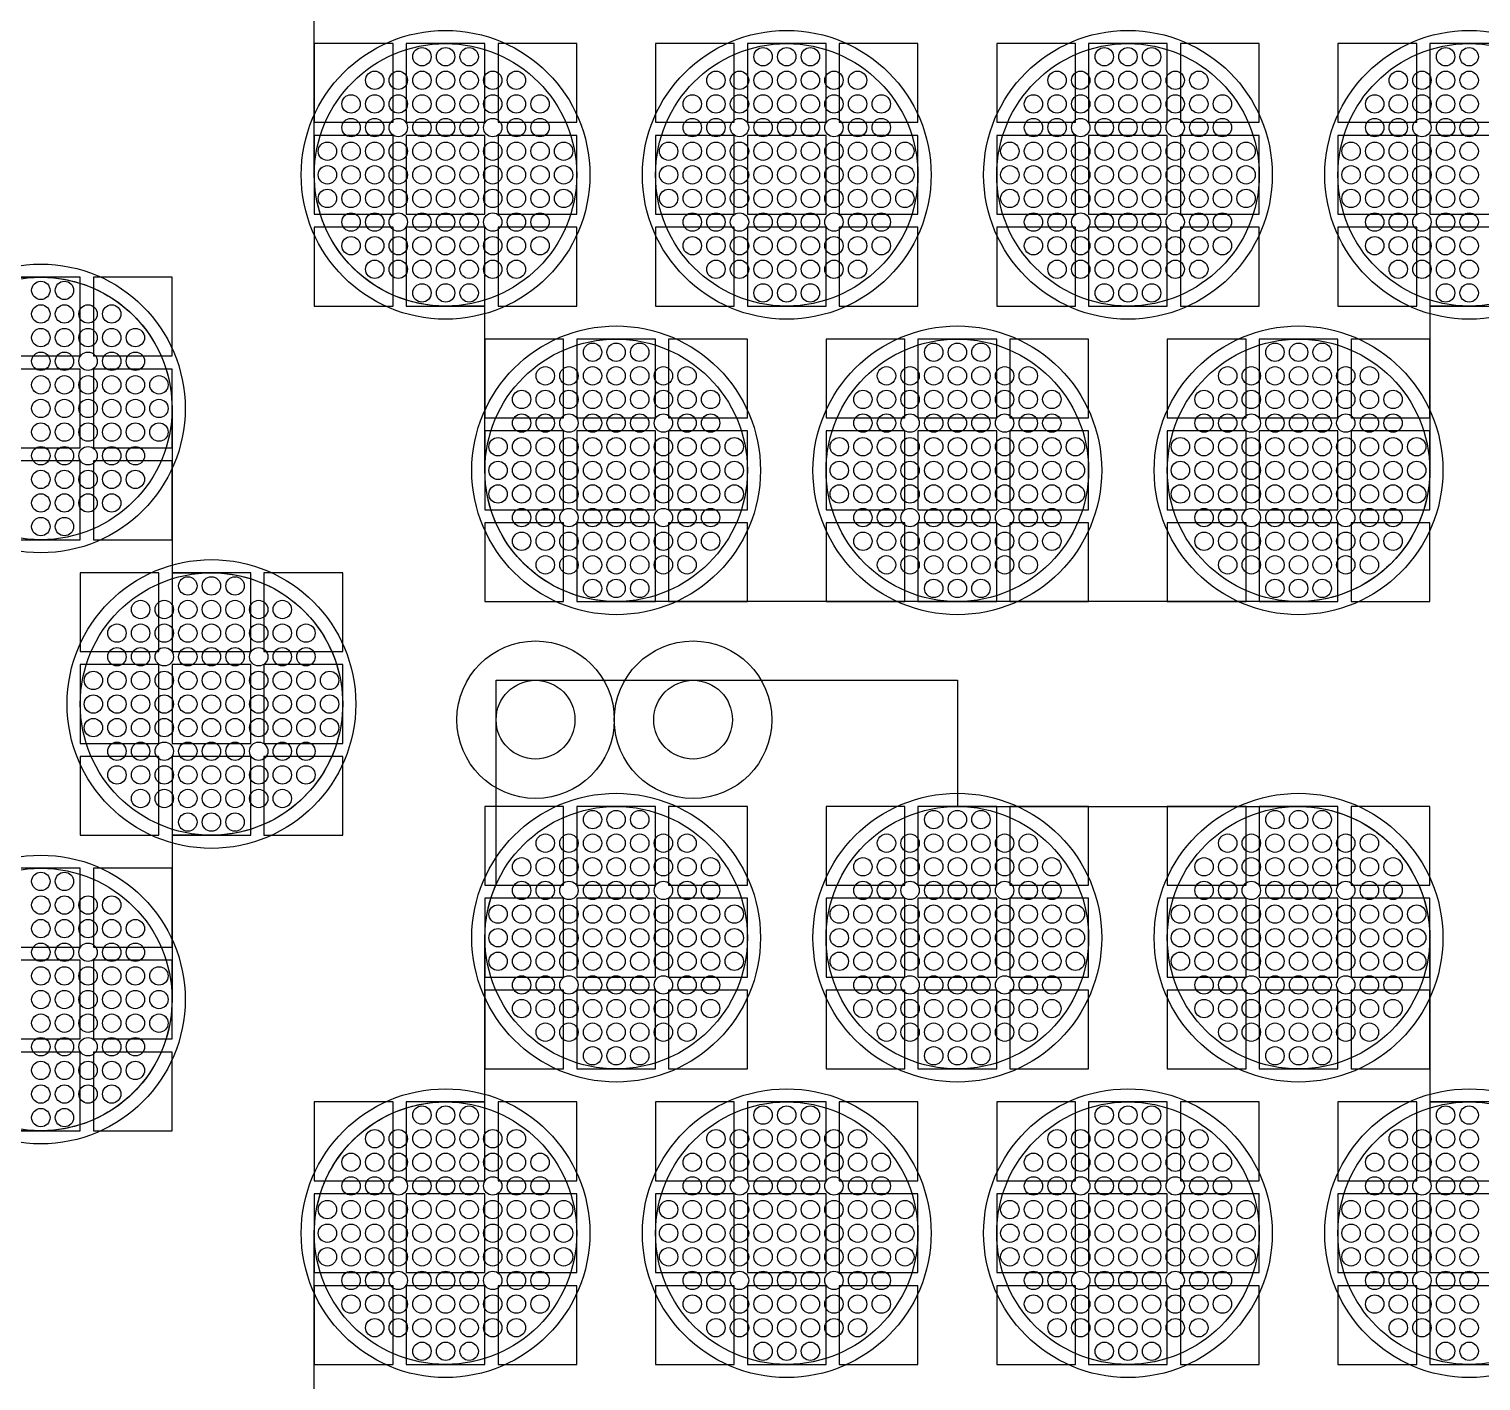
# Model space of a CAD drawing. Extents: x -49 to 54, y -38 to 38.
# Drawn here: x 20.95 to 26.48, y 14.7 to 19.85 of the extents above; entities that cross this region are included whole.
import ezdxf

# ---------------------------------------------------------------- set-up
doc = ezdxf.new("R2010")
doc.units = 0
for name, color, linetype in [('ADHESIVE_VIA_OPENINGS', 30, 'CONTINUOUS'), ('BACK_LAYER', 5, 'CONTINUOUS'), ('COND_LAYER_LOWER_ELECTRODE', 6, 'CONTINUOUS'), ('CONDUCTIVE_LAYER_BACK_LAYER', 2, 'CONTINUOUS'), ('EMITTER', 3, 'CONTINUOUS'), ('LOWER_ELECTRODE', 1, 'CONTINUOUS'), ('SUBSTRATE_VIA', 4, 'CONTINUOUS')]:
    doc.layers.add(name, color=color, linetype=linetype)

msp = doc.modelspace()

# ---------------------------------------------------------------- linework, layer by layer
at = {"layer": 'ADHESIVE_VIA_OPENINGS'}
for centre in [(22.8814, 17.2204), (23.4814, 17.2204)]:
    msp.add_circle(centre, 0.3, dxfattribs=at)
at = {"layer": 'BACK_LAYER'}
for points in [[(22.0384, 19.4962), (22.3384, 19.4962), (22.3384, 19.7962), (22.0384, 19.7962)], [(22.3884, 19.4962), (22.6884, 19.4962), (22.6884, 19.7962), (22.3884, 19.7962)], [(22.7384, 19.4962), (23.0384, 19.4962), (23.0384, 19.7962), (22.7384, 19.7962)], [(23.3384, 19.4962), (23.6384, 19.4962), (23.6384, 19.7962), (23.3384, 19.7962)], [(23.6884, 19.4962), (23.9884, 19.4962), (23.9884, 19.7962), (23.6884, 19.7962)], [(24.0384, 19.4962), (24.3384, 19.4962), (24.3384, 19.7962), (24.0384, 19.7962)], [(24.6384, 19.4962), (24.9384, 19.4962), (24.9384, 19.7962), (24.6384, 19.7962)], [(24.9884, 19.4962), (25.2884, 19.4962), (25.2884, 19.7962), (24.9884, 19.7962)], [(25.3384, 19.4962), (25.6384, 19.4962), (25.6384, 19.7962), (25.3384, 19.7962)], [(25.9384, 19.4962), (26.2384, 19.4962), (26.2384, 19.7962), (25.9384, 19.7962)], [(26.2884, 19.4962), (26.5884, 19.4962), (26.5884, 19.7962), (26.2884, 19.7962)], [(22.0384, 19.1462), (22.3384, 19.1462), (22.3384, 19.4462), (22.0384, 19.4462)], [(22.3884, 19.1462), (22.6884, 19.1462), (22.6884, 19.4462), (22.3884, 19.4462)], [(22.7384, 19.1462), (23.0384, 19.1462), (23.0384, 19.4462), (22.7384, 19.4462)], [(23.3384, 19.1462), (23.6384, 19.1462), (23.6384, 19.4462), (23.3384, 19.4462)], [(23.6884, 19.1462), (23.9884, 19.1462), (23.9884, 19.4462), (23.6884, 19.4462)], [(24.0384, 19.1462), (24.3384, 19.1462), (24.3384, 19.4462), (24.0384, 19.4462)], [(24.6384, 19.1462), (24.9384, 19.1462), (24.9384, 19.4462), (24.6384, 19.4462)], [(24.9884, 19.1462), (25.2884, 19.1462), (25.2884, 19.4462), (24.9884, 19.4462)], [(25.3384, 19.1462), (25.6384, 19.1462), (25.6384, 19.4462), (25.3384, 19.4462)], [(25.9384, 19.1462), (26.2384, 19.1462), (26.2384, 19.4462), (25.9384, 19.4462)], [(26.2884, 19.1462), (26.5884, 19.1462), (26.5884, 19.4462), (26.2884, 19.4462)], [(22.0384, 18.7962), (22.3384, 18.7962), (22.3384, 19.0962), (22.0384, 19.0962)], [(22.3884, 18.7962), (22.6884, 18.7962), (22.6884, 19.0962), (22.3884, 19.0962)], [(22.7384, 18.7962), (23.0384, 18.7962), (23.0384, 19.0962), (22.7384, 19.0962)], [(23.3384, 18.7962), (23.6384, 18.7962), (23.6384, 19.0962), (23.3384, 19.0962)], [(23.6884, 18.7962), (23.9884, 18.7962), (23.9884, 19.0962), (23.6884, 19.0962)], [(24.0384, 18.7962), (24.3384, 18.7962), (24.3384, 19.0962), (24.0384, 19.0962)], [(24.6384, 18.7962), (24.9384, 18.7962), (24.9384, 19.0962), (24.6384, 19.0962)], [(24.9884, 18.7962), (25.2884, 18.7962), (25.2884, 19.0962), (24.9884, 19.0962)], [(25.3384, 18.7962), (25.6384, 18.7962), (25.6384, 19.0962), (25.3384, 19.0962)], [(25.9384, 18.7962), (26.2384, 18.7962), (26.2384, 19.0962), (25.9384, 19.0962)], [(26.2884, 18.7962), (26.5884, 18.7962), (26.5884, 19.0962), (26.2884, 19.0962)], [(20.8465, 18.6061), (21.1465, 18.6061), (21.1465, 18.9061), (20.8465, 18.9061)], [(21.1965, 18.6061), (21.4965, 18.6061), (21.4965, 18.9061), (21.1965, 18.9061)], [(22.6884, 18.3704), (22.9884, 18.3704), (22.9884, 18.6704), (22.6884, 18.6704)], [(23.0384, 18.3704), (23.3384, 18.3704), (23.3384, 18.6704), (23.0384, 18.6704)], [(23.3884, 18.3704), (23.6884, 18.3704), (23.6884, 18.6704), (23.3884, 18.6704)], [(23.9884, 18.3704), (24.2884, 18.3704), (24.2884, 18.6704), (23.9884, 18.6704)], [(24.3384, 18.3704), (24.6384, 18.3704), (24.6384, 18.6704), (24.3384, 18.6704)], [(24.6884, 18.3704), (24.9884, 18.3704), (24.9884, 18.6704), (24.6884, 18.6704)], [(25.2884, 18.3704), (25.5884, 18.3704), (25.5884, 18.6704), (25.2884, 18.6704)], [(25.6384, 18.3704), (25.9384, 18.3704), (25.9384, 18.6704), (25.6384, 18.6704)], [(25.9884, 18.3704), (26.2884, 18.3704), (26.2884, 18.6704), (25.9884, 18.6704)], [(20.8465, 18.2561), (21.1465, 18.2561), (21.1465, 18.5561), (20.8465, 18.5561)], [(21.1965, 18.2561), (21.4965, 18.2561), (21.4965, 18.5561), (21.1965, 18.5561)], [(22.6884, 18.0204), (22.9884, 18.0204), (22.9884, 18.3204), (22.6884, 18.3204)], [(23.0384, 18.0204), (23.3384, 18.0204), (23.3384, 18.3204), (23.0384, 18.3204)], [(23.3884, 18.0204), (23.6884, 18.0204), (23.6884, 18.3204), (23.3884, 18.3204)], [(23.9884, 18.0204), (24.2884, 18.0204), (24.2884, 18.3204), (23.9884, 18.3204)], [(24.3384, 18.0204), (24.6384, 18.0204), (24.6384, 18.3204), (24.3384, 18.3204)], [(24.6884, 18.0204), (24.9884, 18.0204), (24.9884, 18.3204), (24.6884, 18.3204)], [(25.2884, 18.0204), (25.5884, 18.0204), (25.5884, 18.3204), (25.2884, 18.3204)], [(25.6384, 18.0204), (25.9384, 18.0204), (25.9384, 18.3204), (25.6384, 18.3204)], [(25.9884, 18.0204), (26.2884, 18.0204), (26.2884, 18.3204), (25.9884, 18.3204)], [(20.8465, 17.9061), (21.1465, 17.9061), (21.1465, 18.2061), (20.8465, 18.2061)], [(21.1965, 17.9061), (21.4965, 17.9061), (21.4965, 18.2061), (21.1965, 18.2061)], [(22.6884, 17.6704), (22.9884, 17.6704), (22.9884, 17.9704), (22.6884, 17.9704)], [(23.0384, 17.6704), (23.3384, 17.6704), (23.3384, 17.9704), (23.0384, 17.9704)], [(23.3884, 17.6704), (23.6884, 17.6704), (23.6884, 17.9704), (23.3884, 17.9704)], [(23.9884, 17.6704), (24.2884, 17.6704), (24.2884, 17.9704), (23.9884, 17.9704)], [(24.3384, 17.6704), (24.6384, 17.6704), (24.6384, 17.9704), (24.3384, 17.9704)], [(24.6884, 17.6704), (24.9884, 17.6704), (24.9884, 17.9704), (24.6884, 17.9704)], [(25.2884, 17.6704), (25.5884, 17.6704), (25.5884, 17.9704), (25.2884, 17.9704)], [(25.6384, 17.6704), (25.9384, 17.6704), (25.9384, 17.9704), (25.6384, 17.9704)], [(25.9884, 17.6704), (26.2884, 17.6704), (26.2884, 17.9704), (25.9884, 17.9704)], [(21.1465, 17.4802), (21.4465, 17.4802), (21.4465, 17.7802), (21.1465, 17.7802)], [(21.4965, 17.4802), (21.7965, 17.4802), (21.7965, 17.7802), (21.4965, 17.7802)], [(21.8465, 17.4802), (22.1465, 17.4802), (22.1465, 17.7802), (21.8465, 17.7802)], [(21.1465, 17.1302), (21.4465, 17.1302), (21.4465, 17.4302), (21.1465, 17.4302)], [(21.4965, 17.1302), (21.7965, 17.1302), (21.7965, 17.4302), (21.4965, 17.4302)], [(21.8465, 17.1302), (22.1465, 17.1302), (22.1465, 17.4302), (21.8465, 17.4302)], [(21.1465, 16.7802), (21.4465, 16.7802), (21.4465, 17.0802), (21.1465, 17.0802)], [(21.4965, 16.7802), (21.7965, 16.7802), (21.7965, 17.0802), (21.4965, 17.0802)], [(21.8465, 16.7802), (22.1465, 16.7802), (22.1465, 17.0802), (21.8465, 17.0802)], [(22.6884, 16.59), (22.9884, 16.59), (22.9884, 16.89), (22.6884, 16.89)], [(23.0384, 16.59), (23.3384, 16.59), (23.3384, 16.89), (23.0384, 16.89)], [(23.3884, 16.59), (23.6884, 16.59), (23.6884, 16.89), (23.3884, 16.89)], [(23.9884, 16.59), (24.2884, 16.59), (24.2884, 16.89), (23.9884, 16.89)], [(24.3384, 16.59), (24.6384, 16.59), (24.6384, 16.89), (24.3384, 16.89)], [(24.6884, 16.59), (24.9884, 16.59), (24.9884, 16.89), (24.6884, 16.89)], [(25.2884, 16.59), (25.5884, 16.59), (25.5884, 16.89), (25.2884, 16.89)], [(25.6384, 16.59), (25.9384, 16.59), (25.9384, 16.89), (25.6384, 16.89)], [(25.9884, 16.59), (26.2884, 16.59), (26.2884, 16.89), (25.9884, 16.89)], [(20.8465, 16.3544), (21.1465, 16.3544), (21.1465, 16.6544), (20.8465, 16.6544)], [(21.1965, 16.3544), (21.4965, 16.3544), (21.4965, 16.6544), (21.1965, 16.6544)], [(22.6884, 16.24), (22.9884, 16.24), (22.9884, 16.54), (22.6884, 16.54)], [(23.0384, 16.24), (23.3384, 16.24), (23.3384, 16.54), (23.0384, 16.54)], [(23.3884, 16.24), (23.6884, 16.24), (23.6884, 16.54), (23.3884, 16.54)], [(23.9884, 16.24), (24.2884, 16.24), (24.2884, 16.54), (23.9884, 16.54)], [(24.3384, 16.24), (24.6384, 16.24), (24.6384, 16.54), (24.3384, 16.54)], [(24.6884, 16.24), (24.9884, 16.24), (24.9884, 16.54), (24.6884, 16.54)], [(25.2884, 16.24), (25.5884, 16.24), (25.5884, 16.54), (25.2884, 16.54)], [(25.6384, 16.24), (25.9384, 16.24), (25.9384, 16.54), (25.6384, 16.54)], [(25.9884, 16.24), (26.2884, 16.24), (26.2884, 16.54), (25.9884, 16.54)], [(20.8465, 16.0044), (21.1465, 16.0044), (21.1465, 16.3044), (20.8465, 16.3044)], [(21.1965, 16.0044), (21.4965, 16.0044), (21.4965, 16.3044), (21.1965, 16.3044)], [(22.6884, 15.89), (22.9884, 15.89), (22.9884, 16.19), (22.6884, 16.19)], [(23.0384, 15.89), (23.3384, 15.89), (23.3384, 16.19), (23.0384, 16.19)], [(23.3884, 15.89), (23.6884, 15.89), (23.6884, 16.19), (23.3884, 16.19)], [(23.9884, 15.89), (24.2884, 15.89), (24.2884, 16.19), (23.9884, 16.19)], [(24.3384, 15.89), (24.6384, 15.89), (24.6384, 16.19), (24.3384, 16.19)], [(24.6884, 15.89), (24.9884, 15.89), (24.9884, 16.19), (24.6884, 16.19)], [(25.2884, 15.89), (25.5884, 15.89), (25.5884, 16.19), (25.2884, 16.19)], [(25.6384, 15.89), (25.9384, 15.89), (25.9384, 16.19), (25.6384, 16.19)], [(25.9884, 15.89), (26.2884, 15.89), (26.2884, 16.19), (25.9884, 16.19)], [(20.8465, 15.6544), (21.1465, 15.6544), (21.1465, 15.9544), (20.8465, 15.9544)], [(21.1965, 15.6544), (21.4965, 15.6544), (21.4965, 15.9544), (21.1965, 15.9544)], [(22.0384, 15.4642), (22.3384, 15.4642), (22.3384, 15.7642), (22.0384, 15.7642)], [(22.3884, 15.4642), (22.6884, 15.4642), (22.6884, 15.7642), (22.3884, 15.7642)], [(22.7384, 15.4642), (23.0384, 15.4642), (23.0384, 15.7642), (22.7384, 15.7642)], [(23.3384, 15.4642), (23.6384, 15.4642), (23.6384, 15.7642), (23.3384, 15.7642)], [(23.6884, 15.4642), (23.9884, 15.4642), (23.9884, 15.7642), (23.6884, 15.7642)], [(24.0384, 15.4642), (24.3384, 15.4642), (24.3384, 15.7642), (24.0384, 15.7642)], [(24.6384, 15.4642), (24.9384, 15.4642), (24.9384, 15.7642), (24.6384, 15.7642)], [(24.9884, 15.4642), (25.2884, 15.4642), (25.2884, 15.7642), (24.9884, 15.7642)], [(25.3384, 15.4642), (25.6384, 15.4642), (25.6384, 15.7642), (25.3384, 15.7642)], [(25.9384, 15.4642), (26.2384, 15.4642), (26.2384, 15.7642), (25.9384, 15.7642)], [(26.2884, 15.4642), (26.5884, 15.4642), (26.5884, 15.7642), (26.2884, 15.7642)], [(22.0384, 15.1142), (22.3384, 15.1142), (22.3384, 15.4142), (22.0384, 15.4142)], [(22.3884, 15.1142), (22.6884, 15.1142), (22.6884, 15.4142), (22.3884, 15.4142)], [(22.7384, 15.1142), (23.0384, 15.1142), (23.0384, 15.4142), (22.7384, 15.4142)], [(23.3384, 15.1142), (23.6384, 15.1142), (23.6384, 15.4142), (23.3384, 15.4142)], [(23.6884, 15.1142), (23.9884, 15.1142), (23.9884, 15.4142), (23.6884, 15.4142)], [(24.0384, 15.1142), (24.3384, 15.1142), (24.3384, 15.4142), (24.0384, 15.4142)], [(24.6384, 15.1142), (24.9384, 15.1142), (24.9384, 15.4142), (24.6384, 15.4142)], [(24.9884, 15.1142), (25.2884, 15.1142), (25.2884, 15.4142), (24.9884, 15.4142)], [(25.3384, 15.1142), (25.6384, 15.1142), (25.6384, 15.4142), (25.3384, 15.4142)], [(25.9384, 15.1142), (26.2384, 15.1142), (26.2384, 15.4142), (25.9384, 15.4142)], [(26.2884, 15.1142), (26.5884, 15.1142), (26.5884, 15.4142), (26.2884, 15.4142)], [(22.0384, 14.7642), (22.3384, 14.7642), (22.3384, 15.0642), (22.0384, 15.0642)], [(22.3884, 14.7642), (22.6884, 14.7642), (22.6884, 15.0642), (22.3884, 15.0642)], [(22.7384, 14.7642), (23.0384, 14.7642), (23.0384, 15.0642), (22.7384, 15.0642)], [(23.3384, 14.7642), (23.6384, 14.7642), (23.6384, 15.0642), (23.3384, 15.0642)], [(23.6884, 14.7642), (23.9884, 14.7642), (23.9884, 15.0642), (23.6884, 15.0642)], [(24.0384, 14.7642), (24.3384, 14.7642), (24.3384, 15.0642), (24.0384, 15.0642)], [(24.6384, 14.7642), (24.9384, 14.7642), (24.9384, 15.0642), (24.6384, 15.0642)], [(24.9884, 14.7642), (25.2884, 14.7642), (25.2884, 15.0642), (24.9884, 15.0642)], [(25.3384, 14.7642), (25.6384, 14.7642), (25.6384, 15.0642), (25.3384, 15.0642)], [(25.9384, 14.7642), (26.2384, 14.7642), (26.2384, 15.0642), (25.9384, 15.0642)], [(26.2884, 14.7642), (26.5884, 14.7642), (26.5884, 15.0642), (26.2884, 15.0642)]]:
    msp.add_lwpolyline(points, close=True, dxfattribs=at)
at = {"layer": 'COND_LAYER_LOWER_ELECTRODE'}
for centre in [(22.5384, 19.2962), (23.8384, 19.2962), (25.1384, 19.2962), (26.4384, 19.2962), (20.9965, 18.4061), (23.1884, 18.1704), (24.4884, 18.1704), (25.7884, 18.1704), (21.6465, 17.2802), (23.1884, 16.39), (24.4884, 16.39), (25.7884, 16.39), (20.9965, 16.1544), (22.5384, 15.2642), (23.8384, 15.2642), (25.1384, 15.2642), (26.4384, 15.2642)]:
    msp.add_circle(centre, 0.55, dxfattribs=at)
at = {"layer": 'CONDUCTIVE_LAYER_BACK_LAYER'}
for points in [[(26.488, 18.7987), (26.4682, 18.7971), (26.4483, 18.7963), (26.2884, 18.7963), (26.2884, 18.1704), (26.288, 18.1505), (26.2868, 18.1307), (26.2848, 18.1109), (26.2821, 18.0912), (26.2785, 18.0717), (26.2742, 18.0522), (26.2691, 18.033), (26.2633, 18.014), (26.2567, 17.9953), (26.2493, 17.9768), (26.2413, 17.9586), (26.2325, 17.9408), (26.223, 17.9233), (26.2129, 17.9062), (26.202, 17.8895), (26.1905, 17.8733), (26.1784, 17.8576), (26.1656, 17.8423), (26.1523, 17.8276), (26.1384, 17.8134), (26.1239, 17.7997), (26.1089, 17.7867), (26.0934, 17.7742), (26.0774, 17.7624), (26.061, 17.7513), (26.0441, 17.7408), (26.0268, 17.7309), (26.0091, 17.7218), (25.9911, 17.7134), (25.9728, 17.7057), (25.9542, 17.6987), (25.9353, 17.6925), (25.9162, 17.687), (25.8969, 17.6823), (25.8774, 17.6784), (25.8577, 17.6752), (25.838, 17.6729), (25.8182, 17.6713), (25.7983, 17.6705), (23.1784, 17.6705), (23.1586, 17.6713), (23.1387, 17.6729), (23.119, 17.6752), (23.0994, 17.6784), (23.0799, 17.6823), (23.0606, 17.687), (23.0414, 17.6925), (23.0226, 17.6987), (23.0039, 17.7057), (22.9856, 17.7134), (22.9676, 17.7218), (22.9499, 17.7309), (22.9326, 17.7408), (22.9158, 17.7513), (22.8993, 17.7624), (22.8833, 17.7742), (22.8678, 17.7867), (22.8528, 17.7997), (22.8383, 17.8134), (22.8244, 17.8276), (22.8111, 17.8423), (22.7983, 17.8576), (22.7862, 17.8733), (22.7747, 17.8895), (22.7639, 17.9062), (22.7537, 17.9233), (22.7442, 17.9408), (22.7354, 17.9586), (22.7274, 17.9768), (22.72, 17.9953), (22.7135, 18.014), (22.7076, 18.033), (22.7025, 18.0522), (22.6982, 18.0717), (22.6947, 18.0912), (22.6919, 18.1109), (22.6899, 18.1307), (22.6888, 18.1505), (22.6884, 18.1704), (22.6884, 18.7963), (22.5284, 18.7963), (22.5086, 18.7971), (22.4887, 18.7987), (22.469, 18.8011), (22.4494, 18.8042), (22.4299, 18.8082), (22.4106, 18.8129), (22.3914, 18.8183), (22.3726, 18.8245), (22.3539, 18.8315), (22.3356, 18.8392), (22.3176, 18.8476), (22.2999, 18.8568), (22.2826, 18.8666), (22.2658, 18.8771), (22.2493, 18.8883), (22.2333, 18.9001), (22.2178, 18.9125), (22.2028, 18.9256), (22.1883, 18.9392), (22.1744, 18.9534), (22.1611, 18.9681), (22.1483, 18.9834), (22.1362, 18.9991), (22.1247, 19.0154), (22.1139, 19.032), (22.1037, 19.0491), (22.0942, 19.0666), (22.0854, 19.0844), (22.0774, 19.1026), (22.07, 19.1211), (22.0635, 19.1398), (22.0576, 19.1589), (22.0525, 19.1781), (22.0482, 19.1975), (22.0447, 19.217), (22.0419, 19.2367), (22.0399, 19.2565), (22.0388, 19.2764), (22.0384, 19.2962), (22.0384, 19.9222)], [(20.8465, 18.906), (21.0064, 18.906), (21.0263, 18.9052), (21.0461, 18.9036), (21.0659, 18.9012), (21.0855, 18.8981), (21.105, 18.8941), (21.1243, 18.8894), (21.1434, 18.884), (21.1623, 18.8778), (21.1809, 18.8708), (21.1993, 18.8631), (21.2173, 18.8547), (21.2349, 18.8455), (21.2522, 18.8357), (21.2691, 18.8252), (21.2856, 18.814), (21.3015, 18.8022), (21.3171, 18.7898), (21.3321, 18.7767), (21.3465, 18.7631), (21.3604, 18.7489), (21.3738, 18.7342), (21.3865, 18.7189), (21.3987, 18.7032), (21.4102, 18.6869), (21.421, 18.6703), (21.4312, 18.6532), (21.4406, 18.6357), (21.4494, 18.6179), (21.4575, 18.5997), (21.4648, 18.5812), (21.4714, 18.5625), (21.4773, 18.5434), (21.4823, 18.5242), (21.4867, 18.5048), (21.4902, 18.4853), (21.493, 18.4656), (21.4949, 18.4458), (21.4961, 18.4259), (21.4965, 18.4061), (21.4965, 17.7801), (21.6564, 17.7801), (21.6763, 17.7793), (21.6961, 17.7778), (21.7159, 17.7754), (21.7355, 17.7722), (21.755, 17.7683), (21.7743, 17.7636), (21.7934, 17.7581), (21.8123, 17.7519), (21.8309, 17.745), (21.8493, 17.7373), (21.8673, 17.7288), (21.8849, 17.7197), (21.9022, 17.7099), (21.9191, 17.6994), (21.9356, 17.6882), (21.9515, 17.6764), (21.9671, 17.664), (21.9821, 17.6509), (21.9965, 17.6373), (22.0104, 17.6231), (22.0238, 17.6083), (22.0365, 17.5931), (22.0487, 17.5773), (22.0602, 17.5611), (22.071, 17.5444), (22.0812, 17.5273), (22.0906, 17.5099), (22.0994, 17.492), (22.1075, 17.4739), (22.1148, 17.4554), (22.1214, 17.4366), (22.1273, 17.4176), (22.1323, 17.3984), (22.1367, 17.379), (22.1402, 17.3594), (22.143, 17.3397), (22.1449, 17.3199), (22.1461, 17.3001), (22.1465, 17.2802), (22.1461, 17.2603), (22.1449, 17.2405), (22.143, 17.2207), (22.1402, 17.201), (22.1367, 17.1815), (22.1323, 17.162), (22.1273, 17.1428), (22.1214, 17.1238), (22.1148, 17.1051), (22.1075, 17.0866), (22.0994, 17.0684), (22.0906, 17.0506), (22.0812, 17.0331), (22.071, 17.016), (22.0602, 16.9993), (22.0487, 16.9831), (22.0365, 16.9674), (22.0238, 16.9521), (22.0104, 16.9374), (21.9965, 16.9232), (21.9821, 16.9095), (21.9671, 16.8965), (21.9515, 16.884), (21.9356, 16.8722), (21.9191, 16.8611), (21.9022, 16.8506), (21.8849, 16.8407), (21.8673, 16.8316), (21.8493, 16.8232), (21.8309, 16.8155), (21.8123, 16.8085), (21.7934, 16.8023), (21.7743, 16.7968), (21.755, 16.7921), (21.7355, 16.7882), (21.7159, 16.7851), (21.6961, 16.7827), (21.6763, 16.7811), (21.6564, 16.7803), (21.4965, 16.7803), (21.4965, 16.1544), (21.4961, 16.1345), (21.4949, 16.1147), (21.493, 16.0949), (21.4902, 16.0752), (21.4867, 16.0556), (21.4823, 16.0362), (21.4773, 16.017), (21.4714, 15.998), (21.4648, 15.9792), (21.4575, 15.9608), (21.4494, 15.9426), (21.4406, 15.9247), (21.4312, 15.9073), (21.421, 15.8902), (21.4102, 15.8735), (21.3987, 15.8573), (21.3865, 15.8415), (21.3738, 15.8263), (21.3604, 15.8115), (21.3465, 15.7973), (21.3321, 15.7837), (21.3171, 15.7707), (21.3015, 15.7582), (21.2856, 15.7464), (21.2691, 15.7352), (21.2522, 15.7247), (21.2349, 15.7149), (21.2173, 15.7058), (21.1993, 15.6973), (21.1809, 15.6896), (21.1623, 15.6827), (21.1434, 15.6765), (21.1243, 15.671), (21.105, 15.6663), (21.0855, 15.6624), (21.0659, 15.6592), (21.0461, 15.6569), (21.0263, 15.6553), (21.0064, 15.6545), (20.8465, 15.6545)], [(22.0384, 14.6383), (22.0384, 15.2642), (22.0388, 15.2841), (22.0399, 15.3039), (22.0419, 15.3237), (22.0447, 15.3434), (22.0482, 15.363), (22.0525, 15.3824), (22.0576, 15.4016), (22.0635, 15.4206), (22.07, 15.4394), (22.0774, 15.4578), (22.0854, 15.476), (22.0942, 15.4938), (22.1037, 15.5113), (22.1139, 15.5284), (22.1247, 15.5451), (22.1362, 15.5613), (22.1483, 15.577), (22.1611, 15.5923), (22.1744, 15.607), (22.1883, 15.6212), (22.2028, 15.6349), (22.2178, 15.6479), (22.2333, 15.6604), (22.2493, 15.6722), (22.2658, 15.6834), (22.2826, 15.6939), (22.2999, 15.7037), (22.3176, 15.7128), (22.3356, 15.7212), (22.3539, 15.7289), (22.3726, 15.7359), (22.3914, 15.7421), (22.4106, 15.7476), (22.4299, 15.7523), (22.4494, 15.7562), (22.469, 15.7594), (22.4887, 15.7617), (22.5086, 15.7633), (22.5284, 15.7641), (22.6884, 15.7641), (22.6884, 16.39), (22.6888, 16.4099), (22.6899, 16.4298), (22.6919, 16.4495), (22.6947, 16.4692), (22.6982, 16.4888), (22.7025, 16.5082), (22.7076, 16.5274), (22.7135, 16.5464), (22.72, 16.5652), (22.7274, 16.5837), (22.7314, 16.5928), (22.7314, 17.3704), (24.4884, 17.3704), (24.4884, 16.8899), (25.7983, 16.8899), (25.8182, 16.8891), (25.838, 16.8876), (25.8577, 16.8852), (25.8774, 16.882), (25.8969, 16.8781), (25.9162, 16.8734), (25.9353, 16.868), (25.9542, 16.8617), (25.9728, 16.8548), (25.9911, 16.8471), (26.0091, 16.8386), (26.0268, 16.8295), (26.0441, 16.8197), (26.061, 16.8092), (26.0774, 16.798), (26.0934, 16.7862), (26.1089, 16.7738), (26.1239, 16.7607), (26.1384, 16.7471), (26.1523, 16.7329), (26.1656, 16.7181), (26.1784, 16.7029), (26.1905, 16.6871), (26.202, 16.6709), (26.2129, 16.6542), (26.223, 16.6372), (26.2325, 16.6197), (26.2413, 16.6018), (26.2493, 16.5837), (26.2567, 16.5652), (26.2633, 16.5464), (26.2691, 16.5274), (26.2742, 16.5082), (26.2785, 16.4888), (26.2821, 16.4692), (26.2848, 16.4495), (26.2868, 16.4298), (26.288, 16.4099), (26.2884, 16.39), (26.2884, 15.7641), (26.4483, 15.7641), (26.4682, 15.7633), (26.488, 15.7617)]]:
    msp.add_lwpolyline(points, dxfattribs=at)
at = {"layer": 'EMITTER'}
for centre in [(22.5384, 19.2962), (23.8384, 19.2962), (25.1384, 19.2962), (26.4384, 19.2962), (20.9965, 18.4061), (23.1884, 18.1704), (24.4884, 18.1704), (25.7884, 18.1704), (21.6465, 17.2802), (23.1884, 16.39), (24.4884, 16.39), (25.7884, 16.39), (20.9965, 16.1544), (22.5384, 15.2642), (23.8384, 15.2642), (25.1384, 15.2642), (26.4384, 15.2642)]:
    msp.add_circle(centre, 0.5, dxfattribs=at)
at = {"layer": 'LOWER_ELECTRODE'}
for centre in [(22.4484, 19.7462), (22.5384, 19.7462), (22.6284, 19.7462), (23.7484, 19.7462), (23.8384, 19.7462), (23.9284, 19.7462), (25.0484, 19.7462), (25.1384, 19.7462), (25.2284, 19.7462), (26.3484, 19.7462), (26.4384, 19.7462), (22.2684, 19.6562), (22.3584, 19.6562), (22.4484, 19.6562), (22.5384, 19.6562), (22.6284, 19.6562), (22.7184, 19.6562), (22.8084, 19.6562), (23.5684, 19.6562), (23.6584, 19.6562), (23.7484, 19.6562), (23.8384, 19.6562), (23.9284, 19.6562), (24.0184, 19.6562), (24.1084, 19.6562), (24.8684, 19.6562), (24.9584, 19.6562), (25.0484, 19.6562), (25.1384, 19.6562), (25.2284, 19.6562), (25.3184, 19.6562), (25.4084, 19.6562), (26.1684, 19.6562), (26.2584, 19.6562), (26.3484, 19.6562), (26.4384, 19.6562), (22.1784, 19.5662), (22.2684, 19.5662), (22.3584, 19.5662), (22.4484, 19.5662), (22.5384, 19.5662), (22.6284, 19.5662), (22.7184, 19.5662), (22.8084, 19.5662), (22.8984, 19.5662), (23.4784, 19.5662), (23.5684, 19.5662), (23.6584, 19.5662), (23.7484, 19.5662), (23.8384, 19.5662), (23.9284, 19.5662), (24.0184, 19.5662), (24.1084, 19.5662), (24.1984, 19.5662), (24.7784, 19.5662), (24.8684, 19.5662), (24.9584, 19.5662), (25.0484, 19.5662), (25.1384, 19.5662), (25.2284, 19.5662), (25.3184, 19.5662), (25.4084, 19.5662), (25.4984, 19.5662), (26.0784, 19.5662), (26.1684, 19.5662), (26.2584, 19.5662), (26.3484, 19.5662), (26.4384, 19.5662), (22.1784, 19.4762), (22.2684, 19.4762), (22.3584, 19.4762), (22.4484, 19.4762), (22.5384, 19.4762), (22.6284, 19.4762), (22.7184, 19.4762), (22.8084, 19.4762), (22.8984, 19.4762), (23.4784, 19.4762), (23.5684, 19.4762), (23.6584, 19.4762), (23.7484, 19.4762), (23.8384, 19.4762), (23.9284, 19.4762), (24.0184, 19.4762), (24.1084, 19.4762), (24.1984, 19.4762), (24.7784, 19.4762), (24.8684, 19.4762), (24.9584, 19.4762), (25.0484, 19.4762), (25.1384, 19.4762), (25.2284, 19.4762), (25.3184, 19.4762), (25.4084, 19.4762), (25.4984, 19.4762), (26.0784, 19.4762), (26.1684, 19.4762), (26.2584, 19.4762), (26.3484, 19.4762), (26.4384, 19.4762), (22.0884, 19.3862), (22.1784, 19.3862), (22.2684, 19.3862), (22.3584, 19.3862), (22.4484, 19.3862), (22.5384, 19.3862), (22.6284, 19.3862), (22.7184, 19.3862), (22.8084, 19.3862), (22.8984, 19.3862), (22.9884, 19.3862), (23.3884, 19.3862), (23.4784, 19.3862), (23.5684, 19.3862), (23.6584, 19.3862), (23.7484, 19.3862), (23.8384, 19.3862), (23.9284, 19.3862), (24.0184, 19.3862), (24.1084, 19.3862), (24.1984, 19.3862), (24.2884, 19.3862), (24.6884, 19.3862), (24.7784, 19.3862), (24.8684, 19.3862), (24.9584, 19.3862), (25.0484, 19.3862), (25.1384, 19.3862), (25.2284, 19.3862), (25.3184, 19.3862), (25.4084, 19.3862), (25.4984, 19.3862), (25.5884, 19.3862), (25.9884, 19.3862), (26.0784, 19.3862), (26.1684, 19.3862), (26.2584, 19.3862), (26.3484, 19.3862), (26.4384, 19.3862), (22.0884, 19.2962), (22.1784, 19.2962), (22.2684, 19.2962), (22.3584, 19.2962), (22.4484, 19.2962), (22.5384, 19.2962), (22.6284, 19.2962), (22.7184, 19.2962), (22.8084, 19.2962), (22.8984, 19.2962), (22.9884, 19.2962), (23.3884, 19.2962), (23.4784, 19.2962), (23.5684, 19.2962), (23.6584, 19.2962), (23.7484, 19.2962), (23.8384, 19.2962), (23.9284, 19.2962), (24.0184, 19.2962), (24.1084, 19.2962), (24.1984, 19.2962), (24.2884, 19.2962), (24.6884, 19.2962), (24.7784, 19.2962), (24.8684, 19.2962), (24.9584, 19.2962), (25.0484, 19.2962), (25.1384, 19.2962), (25.2284, 19.2962), (25.3184, 19.2962), (25.4084, 19.2962), (25.4984, 19.2962), (25.5884, 19.2962), (25.9884, 19.2962), (26.0784, 19.2962), (26.1684, 19.2962), (26.2584, 19.2962), (26.3484, 19.2962), (26.4384, 19.2962), (22.0884, 19.2062), (22.1784, 19.2062), (22.2684, 19.2062), (22.3584, 19.2062), (22.4484, 19.2062), (22.5384, 19.2062), (22.6284, 19.2062), (22.7184, 19.2062), (22.8084, 19.2062), (22.8984, 19.2062), (22.9884, 19.2062), (23.3884, 19.2062), (23.4784, 19.2062), (23.5684, 19.2062), (23.6584, 19.2062), (23.7484, 19.2062), (23.8384, 19.2062), (23.9284, 19.2062), (24.0184, 19.2062), (24.1084, 19.2062), (24.1984, 19.2062), (24.2884, 19.2062), (24.6884, 19.2062), (24.7784, 19.2062), (24.8684, 19.2062), (24.9584, 19.2062), (25.0484, 19.2062), (25.1384, 19.2062), (25.2284, 19.2062), (25.3184, 19.2062), (25.4084, 19.2062), (25.4984, 19.2062), (25.5884, 19.2062), (25.9884, 19.2062), (26.0784, 19.2062), (26.1684, 19.2062), (26.2584, 19.2062), (26.3484, 19.2062), (26.4384, 19.2062), (22.1784, 19.1162), (22.2684, 19.1162), (22.3584, 19.1162), (22.4484, 19.1162), (22.5384, 19.1162), (22.6284, 19.1162), (22.7184, 19.1162), (22.8084, 19.1162), (22.8984, 19.1162), (23.4784, 19.1162), (23.5684, 19.1162), (23.6584, 19.1162), (23.7484, 19.1162), (23.8384, 19.1162), (23.9284, 19.1162), (24.0184, 19.1162), (24.1084, 19.1162), (24.1984, 19.1162), (24.7784, 19.1162), (24.8684, 19.1162), (24.9584, 19.1162), (25.0484, 19.1162), (25.1384, 19.1162), (25.2284, 19.1162), (25.3184, 19.1162), (25.4084, 19.1162), (25.4984, 19.1162), (26.0784, 19.1162), (26.1684, 19.1162), (26.2584, 19.1162), (26.3484, 19.1162), (26.4384, 19.1162), (22.1784, 19.0262), (22.2684, 19.0262), (22.3584, 19.0262), (22.4484, 19.0262), (22.5384, 19.0262), (22.6284, 19.0262), (22.7184, 19.0262), (22.8084, 19.0262), (22.8984, 19.0262), (23.4784, 19.0262), (23.5684, 19.0262), (23.6584, 19.0262), (23.7484, 19.0262), (23.8384, 19.0262), (23.9284, 19.0262), (24.0184, 19.0262), (24.1084, 19.0262), (24.1984, 19.0262), (24.7784, 19.0262), (24.8684, 19.0262), (24.9584, 19.0262), (25.0484, 19.0262), (25.1384, 19.0262), (25.2284, 19.0262), (25.3184, 19.0262), (25.4084, 19.0262), (25.4984, 19.0262), (26.0784, 19.0262), (26.1684, 19.0262), (26.2584, 19.0262), (26.3484, 19.0262), (26.4384, 19.0262), (22.2684, 18.9362), (22.3584, 18.9362), (22.4484, 18.9362), (22.5384, 18.9362), (22.6284, 18.9362), (22.7184, 18.9362), (22.8084, 18.9362), (23.5684, 18.9362), (23.6584, 18.9362), (23.7484, 18.9362), (23.8384, 18.9362), (23.9284, 18.9362), (24.0184, 18.9362), (24.1084, 18.9362), (24.8684, 18.9362), (24.9584, 18.9362), (25.0484, 18.9362), (25.1384, 18.9362), (25.2284, 18.9362), (25.3184, 18.9362), (25.4084, 18.9362), (26.1684, 18.9362), (26.2584, 18.9362), (26.3484, 18.9362), (26.4384, 18.9362), (20.9965, 18.8561), (21.0865, 18.8561), (22.4484, 18.8462), (22.5384, 18.8462), (22.6284, 18.8462), (23.7484, 18.8462), (23.8384, 18.8462), (23.9284, 18.8462), (25.0484, 18.8462), (25.1384, 18.8462), (25.2284, 18.8462), (26.3484, 18.8462), (26.4384, 18.8462), (20.9965, 18.7661), (21.0865, 18.7661), (21.1765, 18.7661), (21.2665, 18.7661), (20.9965, 18.6761), (21.0865, 18.6761), (21.1765, 18.6761), (21.2665, 18.6761), (21.3565, 18.6761), (23.0984, 18.6204), (23.1884, 18.6204), (23.2784, 18.6204), (24.3984, 18.6204), (24.4884, 18.6204), (24.5784, 18.6204), (25.6984, 18.6204), (25.7884, 18.6204), (25.8784, 18.6204), (20.9965, 18.5861), (21.0865, 18.5861), (21.1765, 18.5861), (21.2665, 18.5861), (21.3565, 18.5861), (22.9184, 18.5304), (23.0084, 18.5304), (23.0984, 18.5304), (23.1884, 18.5304), (23.2784, 18.5304), (23.3684, 18.5304), (23.4584, 18.5304), (24.2184, 18.5304), (24.3084, 18.5304), (24.3984, 18.5304), (24.4884, 18.5304), (24.5784, 18.5304), (24.6684, 18.5304), (24.7584, 18.5304), (25.5184, 18.5304), (25.6084, 18.5304), (25.6984, 18.5304), (25.7884, 18.5304), (25.8784, 18.5304), (25.9684, 18.5304), (26.0584, 18.5304), (20.9965, 18.4961), (21.0865, 18.4961), (21.1765, 18.4961), (21.2665, 18.4961), (21.3565, 18.4961), (21.4465, 18.4961), (20.9965, 18.4061), (21.0865, 18.4061), (21.1765, 18.4061), (21.2665, 18.4061), (21.3565, 18.4061), (21.4465, 18.4061), (22.8284, 18.4404), (22.9184, 18.4404), (23.0084, 18.4404), (23.0984, 18.4404), (23.1884, 18.4404), (23.2784, 18.4404), (23.3684, 18.4404), (23.4584, 18.4404), (23.5484, 18.4404), (24.1284, 18.4404), (24.2184, 18.4404), (24.3084, 18.4404), (24.3984, 18.4404), (24.4884, 18.4404), (24.5784, 18.4404), (24.6684, 18.4404), (24.7584, 18.4404), (24.8484, 18.4404), (25.4284, 18.4404), (25.5184, 18.4404), (25.6084, 18.4404), (25.6984, 18.4404), (25.7884, 18.4404), (25.8784, 18.4404), (25.9684, 18.4404), (26.0584, 18.4404), (26.1484, 18.4404), (22.8284, 18.3504), (22.9184, 18.3504), (23.0084, 18.3504), (23.0984, 18.3504), (23.1884, 18.3504), (23.2784, 18.3504), (23.3684, 18.3504), (23.4584, 18.3504), (23.5484, 18.3504), (24.1284, 18.3504), (24.2184, 18.3504), (24.3084, 18.3504), (24.3984, 18.3504), (24.4884, 18.3504), (24.5784, 18.3504), (24.6684, 18.3504), (24.7584, 18.3504), (24.8484, 18.3504), (25.4284, 18.3504), (25.5184, 18.3504), (25.6084, 18.3504), (25.6984, 18.3504), (25.7884, 18.3504), (25.8784, 18.3504), (25.9684, 18.3504), (26.0584, 18.3504), (26.1484, 18.3504), (20.9965, 18.3161), (21.0865, 18.3161), (21.1765, 18.3161), (21.2665, 18.3161), (21.3565, 18.3161), (21.4465, 18.3161), (20.9965, 18.2261), (21.0865, 18.2261), (21.1765, 18.2261), (21.2665, 18.2261), (21.3565, 18.2261), (22.7384, 18.2604), (22.8284, 18.2604), (22.9184, 18.2604), (23.0084, 18.2604), (23.0984, 18.2604), (23.1884, 18.2604), (23.2784, 18.2604), (23.3684, 18.2604), (23.4584, 18.2604), (23.5484, 18.2604), (23.6384, 18.2604), (24.0384, 18.2604), (24.1284, 18.2604), (24.2184, 18.2604), (24.3084, 18.2604), (24.3984, 18.2604), (24.4884, 18.2604), (24.5784, 18.2604), (24.6684, 18.2604), (24.7584, 18.2604), (24.8484, 18.2604), (24.9384, 18.2604), (25.3384, 18.2604), (25.4284, 18.2604), (25.5184, 18.2604), (25.6084, 18.2604), (25.6984, 18.2604), (25.7884, 18.2604), (25.8784, 18.2604), (25.9684, 18.2604), (26.0584, 18.2604), (26.1484, 18.2604), (26.2384, 18.2604), (22.7384, 18.1704), (22.8284, 18.1704), (22.9184, 18.1704), (23.0084, 18.1704), (23.0984, 18.1704), (23.1884, 18.1704), (23.2784, 18.1704), (23.3684, 18.1704), (23.4584, 18.1704), (23.5484, 18.1704), (23.6384, 18.1704), (24.0384, 18.1704), (24.1284, 18.1704), (24.2184, 18.1704), (24.3084, 18.1704), (24.3984, 18.1704), (24.4884, 18.1704), (24.5784, 18.1704), (24.6684, 18.1704), (24.7584, 18.1704), (24.8484, 18.1704), (24.9384, 18.1704), (25.3384, 18.1704), (25.4284, 18.1704), (25.5184, 18.1704), (25.6084, 18.1704), (25.6984, 18.1704), (25.7884, 18.1704), (25.8784, 18.1704), (25.9684, 18.1704), (26.0584, 18.1704), (26.1484, 18.1704), (26.2384, 18.1704), (20.9965, 18.1361), (21.0865, 18.1361), (21.1765, 18.1361), (21.2665, 18.1361), (21.3565, 18.1361), (22.7384, 18.0804), (22.8284, 18.0804), (22.9184, 18.0804), (23.0084, 18.0804), (23.0984, 18.0804), (23.1884, 18.0804), (23.2784, 18.0804), (23.3684, 18.0804), (23.4584, 18.0804), (23.5484, 18.0804), (23.6384, 18.0804), (24.0384, 18.0804), (24.1284, 18.0804), (24.2184, 18.0804), (24.3084, 18.0804), (24.3984, 18.0804), (24.4884, 18.0804), (24.5784, 18.0804), (24.6684, 18.0804), (24.7584, 18.0804), (24.8484, 18.0804), (24.9384, 18.0804), (25.3384, 18.0804), (25.4284, 18.0804), (25.5184, 18.0804), (25.6084, 18.0804), (25.6984, 18.0804), (25.7884, 18.0804), (25.8784, 18.0804), (25.9684, 18.0804), (26.0584, 18.0804), (26.1484, 18.0804), (26.2384, 18.0804), (20.9965, 18.0461), (21.0865, 18.0461), (21.1765, 18.0461), (21.2665, 18.0461), (20.9965, 17.9561), (21.0865, 17.9561), (22.8284, 17.9904), (22.9184, 17.9904), (23.0084, 17.9904), (23.0984, 17.9904), (23.1884, 17.9904), (23.2784, 17.9904), (23.3684, 17.9904), (23.4584, 17.9904), (23.5484, 17.9904), (24.1284, 17.9904), (24.2184, 17.9904), (24.3084, 17.9904), (24.3984, 17.9904), (24.4884, 17.9904), (24.5784, 17.9904), (24.6684, 17.9904), (24.7584, 17.9904), (24.8484, 17.9904), (25.4284, 17.9904), (25.5184, 17.9904), (25.6084, 17.9904), (25.6984, 17.9904), (25.7884, 17.9904), (25.8784, 17.9904), (25.9684, 17.9904), (26.0584, 17.9904), (26.1484, 17.9904), (22.8284, 17.9004), (22.9184, 17.9004), (23.0084, 17.9004), (23.0984, 17.9004), (23.1884, 17.9004), (23.2784, 17.9004), (23.3684, 17.9004), (23.4584, 17.9004), (23.5484, 17.9004), (24.1284, 17.9004), (24.2184, 17.9004), (24.3084, 17.9004), (24.3984, 17.9004), (24.4884, 17.9004), (24.5784, 17.9004), (24.6684, 17.9004), (24.7584, 17.9004), (24.8484, 17.9004), (25.4284, 17.9004), (25.5184, 17.9004), (25.6084, 17.9004), (25.6984, 17.9004), (25.7884, 17.9004), (25.8784, 17.9004), (25.9684, 17.9004), (26.0584, 17.9004), (26.1484, 17.9004), (22.9184, 17.8104), (23.0084, 17.8104), (23.0984, 17.8104), (23.1884, 17.8104), (23.2784, 17.8104), (23.3684, 17.8104), (23.4584, 17.8104), (24.2184, 17.8104), (24.3084, 17.8104), (24.3984, 17.8104), (24.4884, 17.8104), (24.5784, 17.8104), (24.6684, 17.8104), (24.7584, 17.8104), (25.5184, 17.8104), (25.6084, 17.8104), (25.6984, 17.8104), (25.7884, 17.8104), (25.8784, 17.8104), (25.9684, 17.8104), (26.0584, 17.8104), (21.5565, 17.7302), (21.6465, 17.7302), (21.7365, 17.7302), (23.0984, 17.7204), (23.1884, 17.7204), (23.2784, 17.7204), (24.3984, 17.7204), (24.4884, 17.7204), (24.5784, 17.7204), (25.6984, 17.7204), (25.7884, 17.7204), (25.8784, 17.7204), (21.3765, 17.6402), (21.4665, 17.6402), (21.5565, 17.6402), (21.6465, 17.6402), (21.7365, 17.6402), (21.8265, 17.6402), (21.9165, 17.6402), (21.2865, 17.5502), (21.3765, 17.5502), (21.4665, 17.5502), (21.5565, 17.5502), (21.6465, 17.5502), (21.7365, 17.5502), (21.8265, 17.5502), (21.9165, 17.5502), (22.0065, 17.5502), (21.2865, 17.4602), (21.3765, 17.4602), (21.4665, 17.4602), (21.5565, 17.4602), (21.6465, 17.4602), (21.7365, 17.4602), (21.8265, 17.4602), (21.9165, 17.4602), (22.0065, 17.4602), (21.1965, 17.3702), (21.2865, 17.3702), (21.3765, 17.3702), (21.4665, 17.3702), (21.5565, 17.3702), (21.6465, 17.3702), (21.7365, 17.3702), (21.8265, 17.3702), (21.9165, 17.3702), (22.0065, 17.3702), (22.0965, 17.3702), (21.1965, 17.2802), (21.2865, 17.2802), (21.3765, 17.2802), (21.4665, 17.2802), (21.5565, 17.2802), (21.6465, 17.2802), (21.7365, 17.2802), (21.8265, 17.2802), (21.9165, 17.2802), (22.0065, 17.2802), (22.0965, 17.2802), (21.1965, 17.1902), (21.2865, 17.1902), (21.3765, 17.1902), (21.4665, 17.1902), (21.5565, 17.1902), (21.6465, 17.1902), (21.7365, 17.1902), (21.8265, 17.1902), (21.9165, 17.1902), (22.0065, 17.1902), (22.0965, 17.1902), (21.2865, 17.1002), (21.3765, 17.1002), (21.4665, 17.1002), (21.5565, 17.1002), (21.6465, 17.1002), (21.7365, 17.1002), (21.8265, 17.1002), (21.9165, 17.1002), (22.0065, 17.1002), (21.2865, 17.0102), (21.3765, 17.0102), (21.4665, 17.0102), (21.5565, 17.0102), (21.6465, 17.0102), (21.7365, 17.0102), (21.8265, 17.0102), (21.9165, 17.0102), (22.0065, 17.0102), (21.3765, 16.9202), (21.4665, 16.9202), (21.5565, 16.9202), (21.6465, 16.9202), (21.7365, 16.9202), (21.8265, 16.9202), (21.9165, 16.9202), (23.0984, 16.84), (23.1884, 16.84), (23.2784, 16.84), (24.3984, 16.84), (24.4884, 16.84), (24.5784, 16.84), (25.6984, 16.84), (25.7884, 16.84), (25.8784, 16.84), (21.5565, 16.8302), (21.6465, 16.8302), (21.7365, 16.8302), (22.9184, 16.75), (23.0084, 16.75), (23.0984, 16.75), (23.1884, 16.75), (23.2784, 16.75), (23.3684, 16.75), (23.4584, 16.75), (24.2184, 16.75), (24.3084, 16.75), (24.3984, 16.75), (24.4884, 16.75), (24.5784, 16.75), (24.6684, 16.75), (24.7584, 16.75), (25.5184, 16.75), (25.6084, 16.75), (25.6984, 16.75), (25.7884, 16.75), (25.8784, 16.75), (25.9684, 16.75), (26.0584, 16.75), (22.8284, 16.66), (22.9184, 16.66), (23.0084, 16.66), (23.0984, 16.66), (23.1884, 16.66), (23.2784, 16.66), (23.3684, 16.66), (23.4584, 16.66), (23.5484, 16.66), (24.1284, 16.66), (24.2184, 16.66), (24.3084, 16.66), (24.3984, 16.66), (24.4884, 16.66), (24.5784, 16.66), (24.6684, 16.66), (24.7584, 16.66), (24.8484, 16.66), (25.4284, 16.66), (25.5184, 16.66), (25.6084, 16.66), (25.6984, 16.66), (25.7884, 16.66), (25.8784, 16.66), (25.9684, 16.66), (26.0584, 16.66), (26.1484, 16.66), (20.9965, 16.6044), (21.0865, 16.6044), (22.8284, 16.57), (22.9184, 16.57), (23.0084, 16.57), (23.0984, 16.57), (23.1884, 16.57), (23.2784, 16.57), (23.3684, 16.57), (23.4584, 16.57), (23.5484, 16.57), (24.1284, 16.57), (24.2184, 16.57), (24.3084, 16.57), (24.3984, 16.57), (24.4884, 16.57), (24.5784, 16.57), (24.6684, 16.57), (24.7584, 16.57), (24.8484, 16.57), (25.4284, 16.57), (25.5184, 16.57), (25.6084, 16.57), (25.6984, 16.57), (25.7884, 16.57), (25.8784, 16.57), (25.9684, 16.57), (26.0584, 16.57), (26.1484, 16.57), (20.9965, 16.5144), (21.0865, 16.5144), (21.1765, 16.5144), (21.2665, 16.5144), (22.7384, 16.48), (22.8284, 16.48), (22.9184, 16.48), (23.0084, 16.48), (23.0984, 16.48), (23.1884, 16.48), (23.2784, 16.48), (23.3684, 16.48), (23.4584, 16.48), (23.5484, 16.48), (23.6384, 16.48), (24.0384, 16.48), (24.1284, 16.48), (24.2184, 16.48), (24.3084, 16.48), (24.3984, 16.48), (24.4884, 16.48), (24.5784, 16.48), (24.6684, 16.48), (24.7584, 16.48), (24.8484, 16.48), (24.9384, 16.48), (25.3384, 16.48), (25.4284, 16.48), (25.5184, 16.48), (25.6084, 16.48), (25.6984, 16.48), (25.7884, 16.48), (25.8784, 16.48), (25.9684, 16.48), (26.0584, 16.48), (26.1484, 16.48), (26.2384, 16.48), (20.9965, 16.4244), (21.0865, 16.4244), (21.1765, 16.4244), (21.2665, 16.4244), (21.3565, 16.4244), (22.7384, 16.39), (22.8284, 16.39), (22.9184, 16.39), (23.0084, 16.39), (23.0984, 16.39), (23.1884, 16.39), (23.2784, 16.39), (23.3684, 16.39), (23.4584, 16.39), (23.5484, 16.39), (23.6384, 16.39), (24.0384, 16.39), (24.1284, 16.39), (24.2184, 16.39), (24.3084, 16.39), (24.3984, 16.39), (24.4884, 16.39), (24.5784, 16.39), (24.6684, 16.39), (24.7584, 16.39), (24.8484, 16.39), (24.9384, 16.39), (25.3384, 16.39), (25.4284, 16.39), (25.5184, 16.39), (25.6084, 16.39), (25.6984, 16.39), (25.7884, 16.39), (25.8784, 16.39), (25.9684, 16.39), (26.0584, 16.39), (26.1484, 16.39), (26.2384, 16.39), (20.9965, 16.3344), (21.0865, 16.3344), (21.1765, 16.3344), (21.2665, 16.3344), (21.3565, 16.3344), (22.7384, 16.3), (22.8284, 16.3), (22.9184, 16.3), (23.0084, 16.3), (23.0984, 16.3), (23.1884, 16.3), (23.2784, 16.3), (23.3684, 16.3), (23.4584, 16.3), (23.5484, 16.3), (23.6384, 16.3), (24.0384, 16.3), (24.1284, 16.3), (24.2184, 16.3), (24.3084, 16.3), (24.3984, 16.3), (24.4884, 16.3), (24.5784, 16.3), (24.6684, 16.3), (24.7584, 16.3), (24.8484, 16.3), (24.9384, 16.3), (25.3384, 16.3), (25.4284, 16.3), (25.5184, 16.3), (25.6084, 16.3), (25.6984, 16.3), (25.7884, 16.3), (25.8784, 16.3), (25.9684, 16.3), (26.0584, 16.3), (26.1484, 16.3), (26.2384, 16.3), (20.9965, 16.2444), (21.0865, 16.2444), (21.1765, 16.2444), (21.2665, 16.2444), (21.3565, 16.2444), (21.4465, 16.2444), (22.8284, 16.21), (22.9184, 16.21), (23.0084, 16.21), (23.0984, 16.21), (23.1884, 16.21), (23.2784, 16.21), (23.3684, 16.21), (23.4584, 16.21), (23.5484, 16.21), (24.1284, 16.21), (24.2184, 16.21), (24.3084, 16.21), (24.3984, 16.21), (24.4884, 16.21), (24.5784, 16.21), (24.6684, 16.21), (24.7584, 16.21), (24.8484, 16.21), (25.4284, 16.21), (25.5184, 16.21), (25.6084, 16.21), (25.6984, 16.21), (25.7884, 16.21), (25.8784, 16.21), (25.9684, 16.21), (26.0584, 16.21), (26.1484, 16.21), (20.9965, 16.1544), (21.0865, 16.1544), (21.1765, 16.1544), (21.2665, 16.1544), (21.3565, 16.1544), (21.4465, 16.1544), (22.8284, 16.12), (22.9184, 16.12), (23.0084, 16.12), (23.0984, 16.12), (23.1884, 16.12), (23.2784, 16.12), (23.3684, 16.12), (23.4584, 16.12), (23.5484, 16.12), (24.1284, 16.12), (24.2184, 16.12), (24.3084, 16.12), (24.3984, 16.12), (24.4884, 16.12), (24.5784, 16.12), (24.6684, 16.12), (24.7584, 16.12), (24.8484, 16.12), (25.4284, 16.12), (25.5184, 16.12), (25.6084, 16.12), (25.6984, 16.12), (25.7884, 16.12), (25.8784, 16.12), (25.9684, 16.12), (26.0584, 16.12), (26.1484, 16.12), (20.9965, 16.0644), (21.0865, 16.0644), (21.1765, 16.0644), (21.2665, 16.0644), (21.3565, 16.0644), (21.4465, 16.0644), (22.9184, 16.03), (23.0084, 16.03), (23.0984, 16.03), (23.1884, 16.03), (23.2784, 16.03), (23.3684, 16.03), (23.4584, 16.03), (24.2184, 16.03), (24.3084, 16.03), (24.3984, 16.03), (24.4884, 16.03), (24.5784, 16.03), (24.6684, 16.03), (24.7584, 16.03), (25.5184, 16.03), (25.6084, 16.03), (25.6984, 16.03), (25.7884, 16.03), (25.8784, 16.03), (25.9684, 16.03), (26.0584, 16.03), (20.9965, 15.9744), (21.0865, 15.9744), (21.1765, 15.9744), (21.2665, 15.9744), (21.3565, 15.9744), (23.0984, 15.94), (23.1884, 15.94), (23.2784, 15.94), (24.3984, 15.94), (24.4884, 15.94), (24.5784, 15.94), (25.6984, 15.94), (25.7884, 15.94), (25.8784, 15.94), (20.9965, 15.8844), (21.0865, 15.8844), (21.1765, 15.8844), (21.2665, 15.8844), (21.3565, 15.8844), (20.9965, 15.7944), (21.0865, 15.7944), (21.1765, 15.7944), (21.2665, 15.7944), (20.9965, 15.7044), (21.0865, 15.7044), (22.4484, 15.7142), (22.5384, 15.7142), (22.6284, 15.7142), (23.7484, 15.7142), (23.8384, 15.7142), (23.9284, 15.7142), (25.0484, 15.7142), (25.1384, 15.7142), (25.2284, 15.7142), (26.3484, 15.7142), (26.4384, 15.7142), (22.2684, 15.6242), (22.3584, 15.6242), (22.4484, 15.6242), (22.5384, 15.6242), (22.6284, 15.6242), (22.7184, 15.6242), (22.8084, 15.6242), (23.5684, 15.6242), (23.6584, 15.6242), (23.7484, 15.6242), (23.8384, 15.6242), (23.9284, 15.6242), (24.0184, 15.6242), (24.1084, 15.6242), (24.8684, 15.6242), (24.9584, 15.6242), (25.0484, 15.6242), (25.1384, 15.6242), (25.2284, 15.6242), (25.3184, 15.6242), (25.4084, 15.6242), (26.1684, 15.6242), (26.2584, 15.6242), (26.3484, 15.6242), (26.4384, 15.6242), (22.1784, 15.5342), (22.2684, 15.5342), (22.3584, 15.5342), (22.4484, 15.5342), (22.5384, 15.5342), (22.6284, 15.5342), (22.7184, 15.5342), (22.8084, 15.5342), (22.8984, 15.5342), (23.4784, 15.5342), (23.5684, 15.5342), (23.6584, 15.5342), (23.7484, 15.5342), (23.8384, 15.5342), (23.9284, 15.5342), (24.0184, 15.5342), (24.1084, 15.5342), (24.1984, 15.5342), (24.7784, 15.5342), (24.8684, 15.5342), (24.9584, 15.5342), (25.0484, 15.5342), (25.1384, 15.5342), (25.2284, 15.5342), (25.3184, 15.5342), (25.4084, 15.5342), (25.4984, 15.5342), (26.0784, 15.5342), (26.1684, 15.5342), (26.2584, 15.5342), (26.3484, 15.5342), (26.4384, 15.5342), (22.1784, 15.4442), (22.2684, 15.4442), (22.3584, 15.4442), (22.4484, 15.4442), (22.5384, 15.4442), (22.6284, 15.4442), (22.7184, 15.4442), (22.8084, 15.4442), (22.8984, 15.4442), (23.4784, 15.4442), (23.5684, 15.4442), (23.6584, 15.4442), (23.7484, 15.4442), (23.8384, 15.4442), (23.9284, 15.4442), (24.0184, 15.4442), (24.1084, 15.4442), (24.1984, 15.4442), (24.7784, 15.4442), (24.8684, 15.4442), (24.9584, 15.4442), (25.0484, 15.4442), (25.1384, 15.4442), (25.2284, 15.4442), (25.3184, 15.4442), (25.4084, 15.4442), (25.4984, 15.4442), (26.0784, 15.4442), (26.1684, 15.4442), (26.2584, 15.4442), (26.3484, 15.4442), (26.4384, 15.4442), (22.0884, 15.3542), (22.1784, 15.3542), (22.2684, 15.3542), (22.3584, 15.3542), (22.4484, 15.3542), (22.5384, 15.3542), (22.6284, 15.3542), (22.7184, 15.3542), (22.8084, 15.3542), (22.8984, 15.3542), (22.9884, 15.3542), (23.3884, 15.3542), (23.4784, 15.3542), (23.5684, 15.3542), (23.6584, 15.3542), (23.7484, 15.3542), (23.8384, 15.3542), (23.9284, 15.3542), (24.0184, 15.3542), (24.1084, 15.3542), (24.1984, 15.3542), (24.2884, 15.3542), (24.6884, 15.3542), (24.7784, 15.3542), (24.8684, 15.3542), (24.9584, 15.3542), (25.0484, 15.3542), (25.1384, 15.3542), (25.2284, 15.3542), (25.3184, 15.3542), (25.4084, 15.3542), (25.4984, 15.3542), (25.5884, 15.3542), (25.9884, 15.3542), (26.0784, 15.3542), (26.1684, 15.3542), (26.2584, 15.3542), (26.3484, 15.3542), (26.4384, 15.3542), (22.0884, 15.2642), (22.1784, 15.2642), (22.2684, 15.2642), (22.3584, 15.2642), (22.4484, 15.2642), (22.5384, 15.2642), (22.6284, 15.2642), (22.7184, 15.2642), (22.8084, 15.2642), (22.8984, 15.2642), (22.9884, 15.2642), (23.3884, 15.2642), (23.4784, 15.2642), (23.5684, 15.2642), (23.6584, 15.2642), (23.7484, 15.2642), (23.8384, 15.2642), (23.9284, 15.2642), (24.0184, 15.2642), (24.1084, 15.2642), (24.1984, 15.2642), (24.2884, 15.2642), (24.6884, 15.2642), (24.7784, 15.2642), (24.8684, 15.2642), (24.9584, 15.2642), (25.0484, 15.2642), (25.1384, 15.2642), (25.2284, 15.2642), (25.3184, 15.2642), (25.4084, 15.2642), (25.4984, 15.2642), (25.5884, 15.2642), (25.9884, 15.2642), (26.0784, 15.2642), (26.1684, 15.2642), (26.2584, 15.2642), (26.3484, 15.2642), (26.4384, 15.2642), (22.0884, 15.1742), (22.1784, 15.1742), (22.2684, 15.1742), (22.3584, 15.1742), (22.4484, 15.1742), (22.5384, 15.1742), (22.6284, 15.1742), (22.7184, 15.1742), (22.8084, 15.1742), (22.8984, 15.1742), (22.9884, 15.1742), (23.3884, 15.1742), (23.4784, 15.1742), (23.5684, 15.1742), (23.6584, 15.1742), (23.7484, 15.1742), (23.8384, 15.1742), (23.9284, 15.1742), (24.0184, 15.1742), (24.1084, 15.1742), (24.1984, 15.1742), (24.2884, 15.1742), (24.6884, 15.1742), (24.7784, 15.1742), (24.8684, 15.1742), (24.9584, 15.1742), (25.0484, 15.1742), (25.1384, 15.1742), (25.2284, 15.1742), (25.3184, 15.1742), (25.4084, 15.1742), (25.4984, 15.1742), (25.5884, 15.1742), (25.9884, 15.1742), (26.0784, 15.1742), (26.1684, 15.1742), (26.2584, 15.1742), (26.3484, 15.1742), (26.4384, 15.1742), (22.1784, 15.0842), (22.2684, 15.0842), (22.3584, 15.0842), (22.4484, 15.0842), (22.5384, 15.0842), (22.6284, 15.0842), (22.7184, 15.0842), (22.8084, 15.0842), (22.8984, 15.0842), (23.4784, 15.0842), (23.5684, 15.0842), (23.6584, 15.0842), (23.7484, 15.0842), (23.8384, 15.0842), (23.9284, 15.0842), (24.0184, 15.0842), (24.1084, 15.0842), (24.1984, 15.0842), (24.7784, 15.0842), (24.8684, 15.0842), (24.9584, 15.0842), (25.0484, 15.0842), (25.1384, 15.0842), (25.2284, 15.0842), (25.3184, 15.0842), (25.4084, 15.0842), (25.4984, 15.0842), (26.0784, 15.0842), (26.1684, 15.0842), (26.2584, 15.0842), (26.3484, 15.0842), (26.4384, 15.0842), (22.1784, 14.9942), (22.2684, 14.9942), (22.3584, 14.9942), (22.4484, 14.9942), (22.5384, 14.9942), (22.6284, 14.9942), (22.7184, 14.9942), (22.8084, 14.9942), (22.8984, 14.9942), (23.4784, 14.9942), (23.5684, 14.9942), (23.6584, 14.9942), (23.7484, 14.9942), (23.8384, 14.9942), (23.9284, 14.9942), (24.0184, 14.9942), (24.1084, 14.9942), (24.1984, 14.9942), (24.7784, 14.9942), (24.8684, 14.9942), (24.9584, 14.9942), (25.0484, 14.9942), (25.1384, 14.9942), (25.2284, 14.9942), (25.3184, 14.9942), (25.4084, 14.9942), (25.4984, 14.9942), (26.0784, 14.9942), (26.1684, 14.9942), (26.2584, 14.9942), (26.3484, 14.9942), (26.4384, 14.9942), (22.2684, 14.9042), (22.3584, 14.9042), (22.4484, 14.9042), (22.5384, 14.9042), (22.6284, 14.9042), (22.7184, 14.9042), (22.8084, 14.9042), (23.5684, 14.9042), (23.6584, 14.9042), (23.7484, 14.9042), (23.8384, 14.9042), (23.9284, 14.9042), (24.0184, 14.9042), (24.1084, 14.9042), (24.8684, 14.9042), (24.9584, 14.9042), (25.0484, 14.9042), (25.1384, 14.9042), (25.2284, 14.9042), (25.3184, 14.9042), (25.4084, 14.9042), (26.1684, 14.9042), (26.2584, 14.9042), (26.3484, 14.9042), (26.4384, 14.9042), (22.4484, 14.8142), (22.5384, 14.8142), (22.6284, 14.8142), (23.7484, 14.8142), (23.8384, 14.8142), (23.9284, 14.8142), (25.0484, 14.8142), (25.1384, 14.8142), (25.2284, 14.8142), (26.3484, 14.8142), (26.4384, 14.8142)]:
    msp.add_circle(centre, 0.035, dxfattribs=at)
at = {"layer": 'SUBSTRATE_VIA'}
for centre in [(22.8814, 17.2204), (23.4814, 17.2204)]:
    msp.add_circle(centre, 0.15, dxfattribs=at)

doc.saveas('drawing.dxf')
